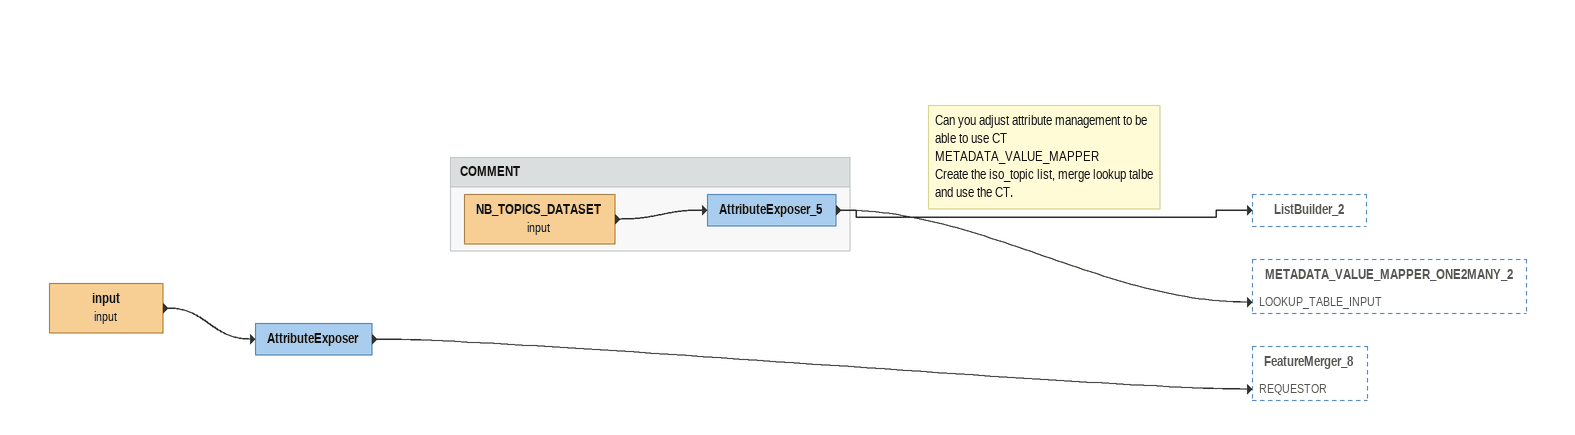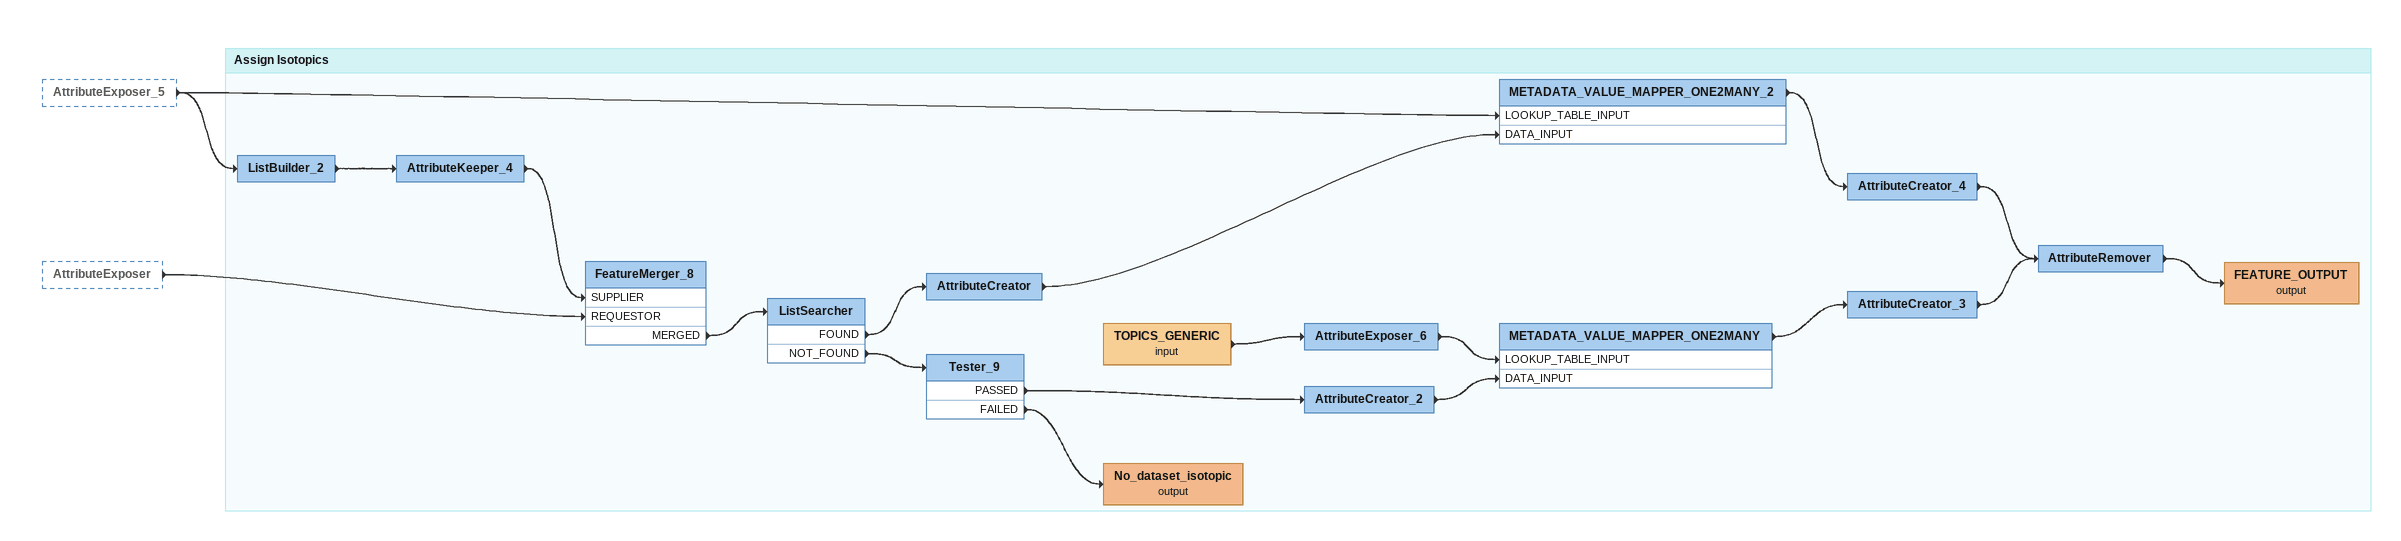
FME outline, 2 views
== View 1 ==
input (input)
    -> AttributeExposer
Note: Can you adjust attribute management to be able to use CT METADATA_VALUE_MAPPER / Create the iso_topic list, merge lookup talbe and use the CT.
AttributeExposer
    -> FeatureMerger_8 [REQUESTOR]

Bookmark: COMMENT
NB_TOPICS_DATASET (input)
    -> AttributeExposer_5
AttributeExposer_5
    -> ListBuilder_2
    -> METADATA_VALUE_MAPPER_ONE2MANY_2 [LOOKUP_TABLE_INPUT]

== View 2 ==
AttributeExposer_5 [outside]
    -> ListBuilder_2
    -> METADATA_VALUE_MAPPER_ONE2MANY_2 [LOOKUP_TABLE_INPUT]
AttributeExposer [outside]
    -> FeatureMerger_8 [REQUESTOR]

Bookmark: Assign Isotopics
ListBuilder_2
    -> AttributeKeeper_4
AttributeKeeper_4
    -> FeatureMerger_8 [SUPPLIER]
FeatureMerger_8
    MERGED -> ListSearcher
ListSearcher
    FOUND -> AttributeCreator
    NOT_FOUND -> Tester_9
AttributeCreator
    -> METADATA_VALUE_MAPPER_ONE2MANY_2 [DATA_INPUT]
METADATA_VALUE_MAPPER_ONE2MANY_2
    -> AttributeCreator_4
AttributeCreator_4
    -> AttributeRemover
Tester_9
    PASSED -> AttributeCreator_2
    FAILED -> No_dataset_isotopic (output)
AttributeCreator_2
    -> METADATA_VALUE_MAPPER_ONE2MANY [DATA_INPUT]
No_dataset_isotopic (output)
TOPICS_GENERIC (input)
    -> AttributeExposer_6
AttributeExposer_6
    -> METADATA_VALUE_MAPPER_ONE2MANY [LOOKUP_TABLE_INPUT]
METADATA_VALUE_MAPPER_ONE2MANY
    -> AttributeCreator_3
AttributeCreator_3
    -> AttributeRemover
AttributeRemover
    -> FEATURE_OUTPUT (output)
FEATURE_OUTPUT (output)
